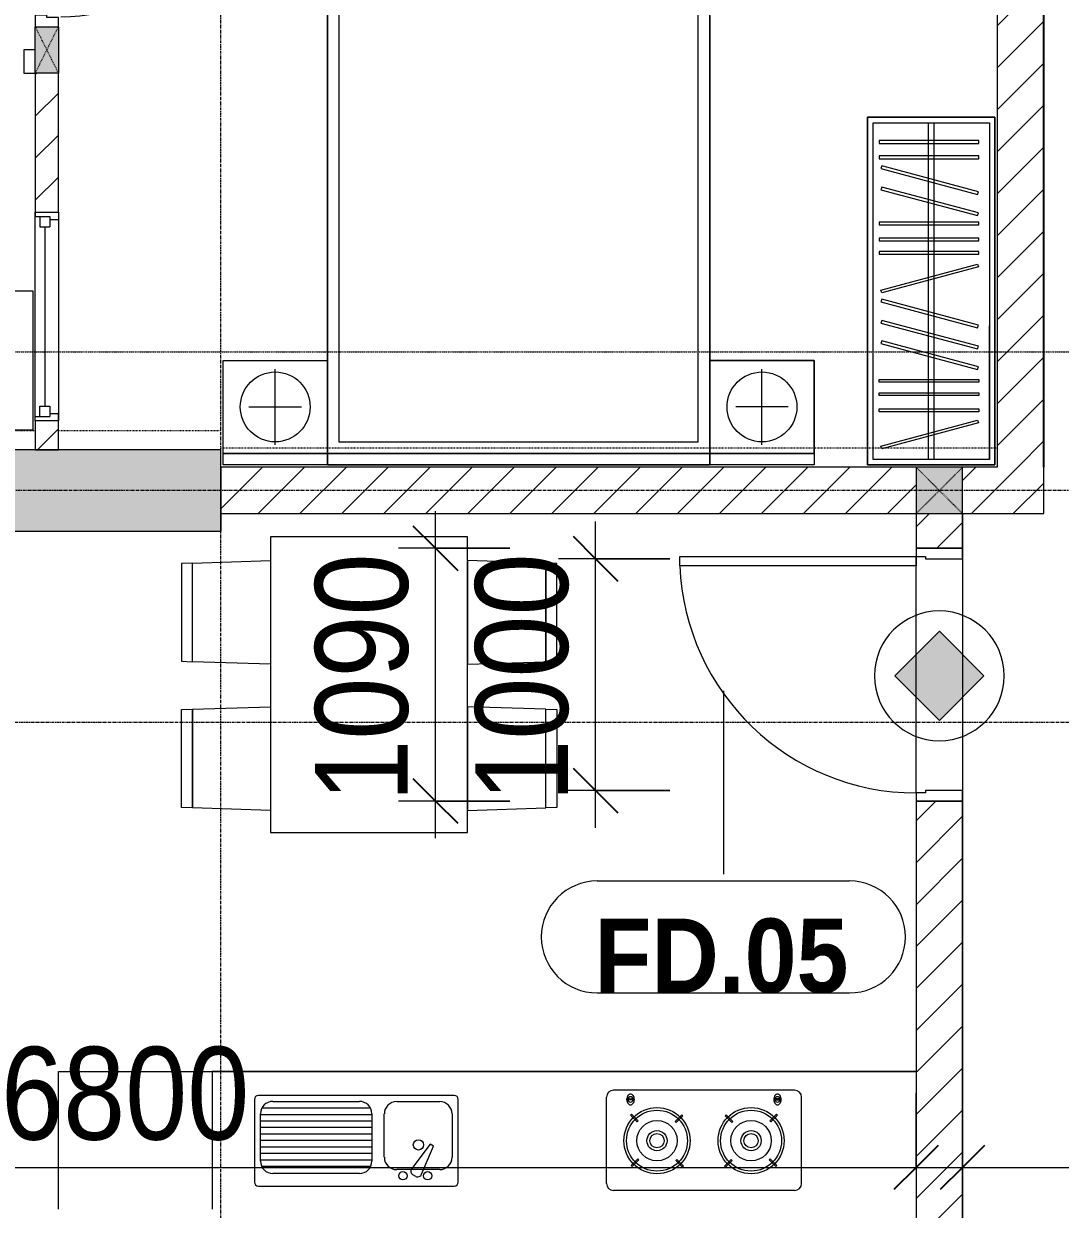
# Model space of a CAD drawing. Header units: millimetres. Extents: x 1591 to 240306, y -15958 to 82755.
# Drawn here: x 49004 to 53476, y 22437 to 27550 of the extents above; entities that cross this region are included whole.
import ezdxf

# ---------------------------------------------------------------- set-up
doc = ezdxf.new("R2010")
doc.units = ezdxf.units.MM
for name, pattern in [('Dash', [6, 3, -3]), ('Dash 1_8_', [6.35, 3.175, -3.175]), ('Dash Dot 3_16_', [7.9375, 4.7625, -1.5875, 0, -1.5875]), ('Grid Line', [22.225, 12.7, -3.175, 3.175, -3.175])]:
    doc.linetypes.add(name, pattern=pattern)
for name, color, linetype, lineweight in [('0-1', 7, 'Continuous', 5), ('A-ANNO-DIMS', 211, 'Continuous', 9), ('A-ANNO-DIMS-160', 211, 'Continuous', 9), ('A-ANNO-NOTE', 131, 'Continuous', 9), ('A-AREA', 32, 'Dash 1_8_', 9), ('A-DETL-GENF-1', 9, 'Continuous', 9), ('A-DETL-GENF-2', 1, 'Continuous', 9), ('A-DOOR-1', 254, 'Continuous', 9), ('A-DOOR-2', 9, 'Continuous', 9), ('A-DOOR-3', 1, 'Continuous', 9), ('A-DOOR-FRAM-1', 1, 'Continuous', 9), ('A-DOOR-IDEN', 31, 'Continuous', 9), ('A-FLOR', 192, 'Continuous', 9), ('A-FLOR-2', 9, 'Continuous', 9), ('A-GLAZ-1', 254, 'Continuous', 9), ('A-GLAZ-2', 9, 'Continuous', 9), ('A-WALL', 113, 'Continuous', 9), ('A-WALL-1', 253, 'Continuous', 18), ('A-WALL-2', 9, 'Continuous', 9), ('A-WALL-3', 113, 'Continuous', 18), ('A-WALL-PATT-1', 10, 'Continuous', 9), ('A-WALL-PATT-2', 111, 'Continuous', 9), ('G-ANNO-SYMB-1', 111, 'Dash Dot 3_16_', 18), ('G-IMPT-1', 254, 'Continuous', 9), ('I-FURN', 30, 'Continuous', 9), ('I-FURN-1', 254, 'Continuous', 9), ('S-COLS', 52, 'Continuous', 9), ('S-COLS-1', 52, 'Continuous', 5), ('S-COLS-2', 7, 'Continuous', 18), ('S-COLS-3', 254, 'Continuous', 9), ('S-COLS-4', 253, 'Continuous', 18), ('S-COLS-5', 52, 'Continuous', 18), ('S-COLS-HDLN', 52, 'Dash', 9), ('S-COLS-HDLN-1', 9, 'Dash', 9), ('S-GRID-1', 1, 'Grid Line', 9)]:
    doc.layers.add(name, color=color, linetype=linetype, lineweight=lineweight)
doc.styles.add('Arial_B_3', font='arialbd_0.ttf', dxfattribs={"width": 0.9, "height": 320})
doc.styles.add('UTM Avo', font='UTM Avo.ttf', dxfattribs={"width": 0.9, "height": 400})
doc.dimstyles.new('1_Dim_chi_tiet_2_5', dxfattribs={"dimscale": 304.8, "dimtxt": 399.720379, "dimasz": 0.629921, "dimexe": 0.524934, "dimexo": 0.0625, "dimgap": 0.052493, "dimtad": 1, "dimdec": 0, "dimrnd": 5, "dimzin": 0, "dimdsep": 46, "dimtxsty": 'UTM Avo', "dimblk1": 'OBLIQUE', "dimblk2": 'OBLIQUE', "dimsah": 1, "dimcen": 0.09, "dimdle": 0.524934, "dimazin": 0, "dimtfac": 1, "dimtdec": 4, "dimtix": 1, "dimtmove": 0, "dimatfit": 3, "dimfxl": 1.049869, "dimfxlon": 1, "dimtvp": 1, "dimtolj": 1, "dimtzin": 0, "dimarcsym": 2})
doc.dimstyles.new('1_Dim_chi_tiet_2_5_1', dxfattribs={"dimscale": 304.8, "dimtxt": 399.720379, "dimasz": 0.629921, "dimexe": 0.524934, "dimexo": 0.0625, "dimgap": 0.052493, "dimtad": 1, "dimdec": 0, "dimrnd": 5, "dimzin": 0, "dimdsep": 46, "dimtxsty": 'UTM Avo', "dimblk1": 'OBLIQUE', "dimblk2": 'OBLIQUE', "dimsah": 1, "dimcen": 0.09, "dimdle": 0.524934, "dimazin": 0, "dimtfac": 1, "dimtdec": 4, "dimtix": 1, "dimtmove": 0, "dimatfit": 3, "dimfxl": 1.049869, "dimfxlon": 1, "dimtvp": 1, "dimtolj": 1, "dimtzin": 0, "dimarcsym": 2})
pattern_1 = [(45, (0, 0), (-90.50967, 90.50967), [])]
pattern_2 = [(45, (11001.35, 0), (-90.50967, 90.50967), [])]

# ---------------------------------------------------------------- blocks, each defined once
blk = doc.blocks.new('NCV_TKTC_KET CAU_rvt-1-TKCS_MB TẦNG 3-4')
at = {"layer": 'S-COLS-1'}
blk.add_hatch(color=256, dxfattribs=at).paths.add_polyline_path([(38852.6, 25361.9), (38852.6, 25711.9), (37552.6, 25711.9), (37552.6, 25361.9), (38382.5, 25361.9)])
at = {"layer": 'S-COLS-2'}
for p, q in [((38852.6, 25711.9), (37552.6, 25711.9)), ((38852.6, 25361.9), (38852.6, 25711.9)), ((37552.6, 25361.9), (38852.6, 25361.9))]:
    blk.add_line(p, q, dxfattribs=at)
blk = doc.blocks.new('DOOR_CW_01 CANH MO-PANEL KINH - DIW_01-900x2200-CỬA GỖ VÂN LAMINATE-V162-TKCS_MB TẦNG 3-4')
at = {"layer": 'A-DETL-GENF-1'}
for p, q in [((-397, 872), (-357, 872)), ((-397, 752), (-397, 872)), ((-357, 872), (-357, 752)), ((-399, 820.5), (-438, 820.5)), ((-399, 831.8), (-397, 831.8)), ((-399, 792.2), (-399, 831.8)), ((-397, 792.2), (-397, 831.8)), ((-357, 792.2), (-357, 831.8)), ((-355, 831.8), (-357, 831.8)), ((-355, 792.2), (-355, 831.8)), ((-355, 820.5), (-316, 820.5)), ((-442, 737), (-442, 816.5)), ((-434, 799.5), (-434, 737)), ((-399, 803.5), (-430, 803.5)), ((-397, 792.2), (-399, 792.2)), ((-357, 792.2), (-355, 792.2)), ((-355, 803.5), (-324, 803.5)), ((-320, 799.5), (-320, 737)), ((-312, 737), (-312, 816.5)), ((-357, 752), (-397, 752)), ((-397, 738), (-391, 738)), ((-397, 738), (-397, 196)), ((-363, 752), (-391, 752)), ((-391, 752), (-391, 738)), ((-363, 738), (-363, 752)), ((-357, 738), (-363, 738)), ((-357, 196), (-357, 738)), ((-433.9, 711.2), (-427.3, 715.8)), ((-320.1, 711.2), (-326.7, 715.8)), ((-397, 196), (-391, 196)), ((-357, 182), (-397, 182)), ((-397, 182), (-397, 62)), ((-391, 196), (-391, 182)), ((-391, 182), (-363, 182)), ((-357, 196), (-363, 196)), ((-363, 182), (-363, 196)), ((-357, 62), (-357, 182)), ((-397, 62), (-357, 62))]:
    blk.add_line(p, q, dxfattribs=at)
blk.add_circle((-407, 60), 10, dxfattribs=at)
for centre, radius, start, end in [((-407, 60), 814, 360, 92), ((-438, 816.5), 4, 90, 180), ((-316, 816.5), 4, 0, 90), ((-430, 799.5), 4, 90, 180), ((-324, 799.5), 4, 360, 90), ((-397, 737), 45, 180, 215), ((-397, 737), 37, 180, 215), ((-357, 737), 37, 325, 0), ((-357, 737), 45, 325, 0)]:
    blk.add_arc(centre, radius, start, end, dxfattribs=at)
at = {"layer": 'A-DOOR-2'}
for p, q in [((-410, 50), (-450, 50)), ((-450, 50), (-450, -50)), ((-410, 0), (-410, 50)), ((-400, 0), (-410, 0)), ((-407, 50), (-382, 50)), ((-400, -50), (-400, 0)), ((410, 0), (400, 0)), ((400, 0), (400, -50)), ((450, 50), (410, 50)), ((410, 50), (410, 0)), ((-450, -50), (-400, -50)), ((400, -50), (450, -50))]:
    blk.add_line(p, q, dxfattribs=at)
blk = doc.blocks.new('M_Fixed - 900 x 1400-901191-TKCS_MB TẦNG 3-4')
at = {"layer": 'A-GLAZ-2'}
for p, q in [((-450, 37), (-418, 37)), ((-431, -63), (-431, 0)), ((-431, 0), (-387, 0)), ((-418, 0), (-418, 37)), ((-387, -44), (-387, 0)), ((387, 0), (431, 0)), ((387, -44), (387, 0)), ((418, 0), (418, 37)), ((450, 37), (418, 37)), ((431, -63), (431, 0)), ((-431, -44), (-387, -44)), ((-387, -22), (387, -22)), ((431, -44), (387, -44)), ((-450, -63), (-431, -63)), ((448.9, -63), (431, -63))]:
    blk.add_line(p, q, dxfattribs=at)
blk = doc.blocks.new('MAY GIAT - MAY GIAT_dwg-348053-TKCS_MB TẦNG 3-4')
at = {"layer": 'G-IMPT-1', "flags": 128}
blk.add_lwpolyline([(5, 596.6), (5, 2.3), (605, 2.3), (605, 596.6)], close=True, dxfattribs=at)
blk = doc.blocks.new('MAY GIAT - MAY GIAT-401071-TKCS_MB TẦNG 3-4')
at = {"layer": 'I-FURN-1'}
for p, q in [((5, -2.3), (605, -2.3)), ((5, -596.6), (5, -2.3)), ((605, -2.3), (605, -596.6)), ((605, -596.6), (5, -596.6))]:
    blk.add_line(p, q, dxfattribs=at)
at = {"extrusion": (0, 0, -1), "zscale": -1, "rotation": 180}
blk.add_blockref('MAY GIAT - MAY GIAT_dwg-348053-TKCS_MB TẦNG 3-4', (0, 0), dxfattribs=at)
blk = doc.blocks.new('G1_SOF - BO TRU - 100x200-746114-TKCS_MB TẦNG 3-4')
at = {"layer": 'S-COLS'}
blk.add_hatch(color=256, dxfattribs=at).paths.add_polyline_path([(50, -100), (50, 100), (-50, 100), (-50, -100)])
at = {"layer": 'S-COLS-4'}
for p, q in [((-50, 100), (50, 100)), ((-50, -100), (-50, 100)), ((50, 100), (50, -100)), ((50, -100), (-50, -100))]:
    blk.add_line(p, q, dxfattribs=at)
at = {"layer": 'S-COLS-HDLN-1'}
for p, q in [((50, -100), (-50, 100)), ((-50, -100), (50, 100))]:
    blk.add_line(p, q, dxfattribs=at)
blk = doc.blocks.new('GIUONG NGU-2TAB-1600x2000 - GIUONG NGU-2TAB-1600x2000-901192-TKCS_MB TẦNG 3-4')
at = {"layer": 'I-FURN-1'}
for p, q in [((569.6, 2050), (1997.1, 2050)), ((1997.1, 2050), (569.6, 2050)), ((1997.1, 2000), (569.6, 2000)), ((458.5, 50), (458.5, 1938.9)), ((458.5, 1938.9), (458.5, 50)), ((508.5, 1938.9), (508.5, 100)), ((2058.2, 100), (2058.2, 1938.9)), ((2108.2, 1938.9), (2108.2, 50)), ((2108.2, 50), (2108.2, 1938.9)), ((8.5, 50), (8.5, 450.3)), ((8.5, 450.3), (458.5, 450.3)), ((8.5, 450.3), (458.5, 450.3)), ((8.5, 50), (8.5, 450.3)), ((233.5, 86.8), (233.5, 413.5)), ((458.5, 450.3), (458.5, 50)), ((458.5, 450.3), (458.5, 50)), ((2108.2, 50), (2108.2, 450.3)), ((2108.2, 450.3), (2558.2, 450.3)), ((2108.2, 450.3), (2108.2, 50)), ((2558.2, 450.3), (2108.2, 450.3)), ((2333.2, 86.8), (2333.2, 413.5)), ((2558.2, 450.3), (2558.2, 50)), ((2558.2, 50), (2558.2, 450.3)), ((120.2, 250.2), (346.8, 250.2)), ((2446.5, 250.2), (2219.8, 250.2)), ((508.5, 100), (2058.2, 100)), ((458.5, 50), (8.5, 50)), ((8.5, 0), (8.5, 50)), ((8.5, 50), (458.5, 50)), ((458.5, 50), (8.5, 50)), ((458.5, 0), (8.5, 0)), ((2108.2, 50), (458.5, 50)), ((458.5, 50), (458.5, 0)), ((458.5, 0), (458.5, 50)), ((458.5, 50), (2108.2, 50)), ((458.5, 50), (2108.2, 50)), ((2108.2, 0), (458.5, 0)), ((458.5, 0), (2108.2, 0)), ((2558.2, 50), (2108.2, 50)), ((2108.2, 50), (2558.2, 50)), ((2108.2, 0), (2108.2, 50)), ((2108.2, 50), (2108.2, 0)), ((2108.2, 50), (2558.2, 50)), ((2558.2, 0), (2108.2, 0)), ((2558.2, 50), (2558.2, 0))]:
    blk.add_line(p, q, dxfattribs=at)
for centre in [(233.5, 250.2), (2333.2, 250.2)]:
    blk.add_circle(centre, 150.7, dxfattribs=at)
for centre, radius, start, end in [((569.6, 1938.9), 111.1, 90, 180), ((569.6, 1938.9), 111.1, 90, 180), ((1997.1, 1938.9), 111.1, 0, 90), ((1997.1, 1938.9), 111.1, 360, 90), ((569.6, 1938.9), 61.1, 90, 180), ((1997.1, 1938.9), 61.1, 360, 90)]:
    blk.add_arc(centre, radius, start, end, dxfattribs=at)
blk = doc.blocks.new('TU QUAN AO-SUITE ROOM_3 - TU QUAN AO-SUITE ROOM_3-885817-TKCS_MB TẦNG 3-4')
at = {"layer": 'I-FURN-1'}
for p, q in [((0, 0), (-550, 0)), ((-550, 0), (-550, -1500)), ((-550, -1500), (-550, 0)), ((-550, 0), (0, 0)), ((0, -1500), (0, 0)), ((0, 0), (0, -1500)), ((-550, -24), (-550, -576)), ((-526, -24), (-24, -24)), ((-526, -1476), (-526, -24)), ((-526, -24), (-526, -600)), ((-287, -24), (-287, -576)), ((-263, -24), (-263, -576)), ((-24, -24), (-24, -1476)), ((-478.3, -181.1), (-61.3, -69.4)), ((-58.2, -80.9), (-475.2, -192.7)), ((-61.3, -69.4), (-58.2, -80.9)), ((-475.2, -192.7), (-478.3, -181.1)), ((-480.1, -229.7), (-50.1, -229.7)), ((-480.1, -241.7), (-480.1, -229.7)), ((-50.1, -241.7), (-480.1, -241.7)), ((-50.1, -229.7), (-50.1, -241.7)), ((-480.1, -299.2), (-50.1, -299.2)), ((-480.1, -311.2), (-480.1, -299.2)), ((-50.1, -299.2), (-50.1, -311.2)), ((-50.1, -311.2), (-480.1, -311.2)), ((-480.1, -356.4), (-50.1, -356.4)), ((-480.1, -368.4), (-480.1, -356.4)), ((-50.1, -356.4), (-50.1, -368.4)), ((-50.1, -368.4), (-480.1, -368.4)), ((-475.2, -411.5), (-478.3, -423.1)), ((-478.3, -423.1), (-61.3, -534.9)), ((-58.2, -523.3), (-475.2, -411.5)), ((-475.2, -500.3), (-478.3, -511.9)), ((-58.2, -612.1), (-475.2, -500.3)), ((-478.3, -511.9), (-61.3, -623.6)), ((-61.3, -534.9), (-58.2, -523.3)), ((-526, -1476), (-526, -600)), ((-475.2, -591.5), (-478.3, -603.1)), ((-478.3, -603.1), (-61.3, -714.9)), ((-58.2, -703.3), (-475.2, -591.5)), ((-287, -576), (-287, -1476)), ((-263, -576), (-263, -1476)), ((-61.3, -623.6), (-58.2, -612.1)), ((-61.3, -714.9), (-58.2, -703.3)), ((-478.3, -853.9), (-61.3, -742.1)), ((-58.2, -753.7), (-475.2, -865.5)), ((-61.3, -742.1), (-58.2, -753.7)), ((-475.2, -865.5), (-478.3, -853.9)), ((-480.1, -908.6), (-480.1, -920.6)), ((-480.1, -908.6), (-480.1, -920.6)), ((-50.1, -908.6), (-480.1, -908.6)), ((-50.1, -920.6), (-50.1, -908.6)), ((-480.1, -920.6), (-50.1, -920.6)), ((-480.1, -965.8), (-480.1, -977.8)), ((-480.1, -965.8), (-480.1, -977.8)), ((-50.1, -965.8), (-480.1, -965.8)), ((-50.1, -977.8), (-50.1, -965.8)), ((-480.1, -977.8), (-50.1, -977.8)), ((-480.1, -1035.3), (-480.1, -1047.3)), ((-480.1, -1035.3), (-480.1, -1047.3)), ((-50.1, -1035.3), (-480.1, -1035.3)), ((-480.1, -1047.3), (-50.1, -1047.3)), ((-50.1, -1047.3), (-50.1, -1035.3)), ((-475.2, -1075.3), (-478.3, -1086.9)), ((-478.3, -1086.9), (-61.3, -1198.6)), ((-58.2, -1187.1), (-475.2, -1075.3)), ((-475.2, -1166.5), (-478.3, -1178.1)), ((-58.2, -1278.3), (-475.2, -1166.5)), ((-478.3, -1178.1), (-61.3, -1289.9)), ((-61.3, -1198.6), (-58.2, -1187.1)), ((-480.1, -1320.5), (-480.1, -1332.5)), ((-480.1, -1320.5), (-480.1, -1332.5)), ((-50.1, -1320.5), (-480.1, -1320.5)), ((-61.3, -1289.9), (-58.2, -1278.3)), ((-50.1, -1332.5), (-50.1, -1320.5)), ((-480.1, -1332.5), (-50.1, -1332.5)), ((-480.1, -1386.9), (-480.1, -1398.9)), ((-480.1, -1386.9), (-480.1, -1398.9)), ((-50.1, -1386.9), (-480.1, -1386.9)), ((-480.1, -1398.9), (-50.1, -1398.9)), ((-50.1, -1398.9), (-50.1, -1386.9)), ((-24, -1476), (-526, -1476)), ((-550, -1500), (0, -1500)), ((0, -1500), (-550, -1500))]:
    blk.add_line(p, q, dxfattribs=at)
blk = doc.blocks.new('HE BEP A1 - HE BEP A 2-V195-TKCS_MB TẦNG 3-4')
at = {"layer": 'I-FURN'}
for p, q in [((0, 0), (662.4, 0)), ((0, -594.4), (0, 0)), ((662.4, 0), (662.4, -594.4)), ((662.4, 0), (662.4, -594.4)), ((3699.9, 0), (662.4, 0)), ((3175.6, -81.2), (2394, -81.2)), ((844.9, -120.7), (844.9, -476.9)), ((1706.9, -103.2), (862.4, -103.2)), ((924.9, -128.9), (1298.3, -128.9)), ((1459, -129.9), (1644.4, -129.9)), ((1724.4, -476.9), (1724.4, -120.7)), ((2364, -483.2), (2364, -111.2)), ((2451.6, -118.3), (2484.1, -118.3)), ((2451.6, -122.3), (2451.6, -118.3)), ((2484.1, -122.3), (2451.6, -122.3)), ((2484.1, -118.3), (2484.1, -122.3)), ((3085.5, -118.3), (3085.5, -122.3)), ((3118, -118.3), (3085.5, -118.3)), ((3085.5, -122.3), (3118, -122.3)), ((3118, -122.3), (3118, -118.3)), ((3205.6, -483.2), (3205.6, -111.2)), ((871.5, -386.8), (871.5, -182.3)), ((871.5, -184.9), (1351.6, -184.9)), ((877.9, -156.9), (1345.2, -156.9)), ((1351.6, -182.3), (1351.6, -386.8)), ((1405.6, -369.9), (1405.6, -183.2)), ((1697.8, -183.2), (1697.8, -369.9)), ((2471.8, -183.9), (2467.4, -188.3)), ((2467.4, -188.3), (2496.5, -217.4)), ((2500.9, -213), (2471.8, -183.9)), ((2689.3, -186.7), (2660.2, -215.8)), ((2664.6, -220.2), (2693.7, -191.1)), ((2693.7, -191.1), (2689.3, -186.7)), ((2875.9, -191.1), (2880.3, -186.7)), ((2905, -220.2), (2875.9, -191.1)), ((2880.3, -186.7), (2909.4, -215.8)), ((3068.7, -213), (3097.9, -183.9)), ((3102.3, -188.3), (3073.1, -217.4)), ((3097.9, -183.9), (3102.3, -188.3)), ((871.5, -212.9), (1351.6, -212.9)), ((871.5, -240.9), (1351.6, -240.9)), ((2496.5, -217.4), (2500.9, -213)), ((2660.2, -215.8), (2664.6, -220.2)), ((2909.4, -215.8), (2905, -220.2)), ((3073.1, -217.4), (3068.7, -213)), ((871.5, -268.9), (1351.6, -268.9)), ((871.5, -296.9), (1351.6, -296.9)), ((871.5, -324.9), (1351.6, -324.9)), ((871.5, -352.9), (1351.6, -352.9)), ((1602.7, -313.4), (1523.8, -418.4)), ((1566.6, -443.1), (1618.1, -322.3)), ((1618.1, -322.3), (1602.7, -313.4)), ((871.5, -380.9), (1351.6, -380.9)), ((876.4, -408.9), (1346.8, -408.9)), ((2470.1, -405.9), (2499.2, -376.7)), ((2474.5, -410.3), (2470.1, -405.9)), ((2503.6, -381.1), (2474.5, -410.3)), ((2499.2, -376.7), (2503.6, -381.1)), ((2663, -383.9), (2667.3, -379.5)), ((2692.1, -413), (2663, -383.9)), ((2667.3, -379.5), (2696.5, -408.6)), ((2696.5, -408.6), (2692.1, -413)), ((2902.3, -379.5), (2873.2, -408.6)), ((2873.2, -408.6), (2877.5, -413)), ((2877.5, -413), (2906.7, -383.9)), ((2906.7, -383.9), (2902.3, -379.5)), ((3070.4, -376.7), (3066, -381.1)), ((3066, -381.1), (3095.1, -410.3)), ((3099.5, -405.9), (3070.4, -376.7)), ((3095.1, -410.3), (3099.5, -405.9)), ((1298.3, -440.1), (924.9, -440.1)), ((1644.4, -423.2), (1459, -423.2)), ((1541.1, -452.3), (1528.6, -445.1)), ((862.4, -494.4), (1706.9, -494.4)), ((3175.6, -513.2), (2394, -513.2))]:
    blk.add_line(p, q, dxfattribs=at)
for centre, radius in [((2581.9, -298.5), 142.6), ((2581.9, -298.5), 131.3), ((2987.7, -298.5), 142.6), ((2987.7, -298.5), 131.3), ((2581.9, -298.5), 87.2), ((2581.9, -298.5), 43.6), ((2987.7, -298.5), 87.2), ((2987.7, -298.5), 43.6), ((1552.8, -316.6), 22.2), ((2581.9, -298.5), 30.9), ((2987.7, -298.5), 30.9), ((1485.9, -449.9), 17.8), ((1592.6, -449.9), 17.8)]:
    blk.add_circle(centre, radius, dxfattribs=at)
for centre, radius, start, end in [((2394, -111.2), 30, 90, 180), ((2471.3, -114.5), 18.1, 120.7976, 145.204), ((2467.9, -108.8), 11.5, 90, 120.7976), ((2467.9, -108.8), 11.5, 59.2024, 90), ((2464.5, -114.5), 18.1, 34.796, 59.2024), ((3105.2, -114.5), 18.1, 120.7976, 145.204), ((3101.8, -108.8), 11.5, 90, 120.7976), ((3101.8, -108.8), 11.5, 59.2024, 90), ((3098.4, -114.5), 18.1, 34.796, 59.2024), ((3175.6, -111.2), 30, 360, 90), ((862.4, -120.7), 17.5, 90, 180), ((924.9, -182.3), 53.3, 90, 180), ((1298.3, -182.3), 53.3, 0, 90), ((1459, -183.2), 53.3, 90, 180), ((1644.4, -183.2), 53.3, 0, 90), ((1706.9, -120.7), 17.5, 0, 90), ((2485.1, -120.7), 33.5, 163.9419, 180), ((2485.1, -120.7), 33.5, 180, 196.0581), ((2476.6, -118.2), 24.7, 145.204, 163.9419), ((2476.6, -123.1), 24.7, 196.0581, 214.796), ((2467.8, -120.3), 11.6, 9.7177, 170.2823), ((2467.8, -120.3), 11.6, 189.9102, 350.0898), ((2471.3, -126.9), 18.1, 214.796, 239.2024), ((2467.9, -132.6), 11.5, 239.2024, 270), ((2467.9, -132.6), 11.5, 270, 300.7976), ((2464.5, -126.9), 18.1, 300.7976, 325.204), ((2459.1, -118.2), 24.7, 16.0581, 34.796), ((2459.1, -123.1), 24.7, 325.204, 343.9419), ((2450.6, -120.7), 33.5, 0, 16.0581), ((2450.6, -120.7), 33.5, 343.9419, 0), ((3119, -120.7), 33.5, 163.9419, 180), ((3119, -120.7), 33.5, 180, 196.0581), ((3110.5, -118.2), 24.7, 145.204, 163.9419), ((3110.5, -123.1), 24.7, 196.0581, 214.796), ((3105.2, -126.9), 18.1, 214.796, 239.2024), ((3101.8, -120.3), 11.6, 9.7177, 170.2823), ((3101.8, -120.3), 11.6, 189.9102, 350.0898), ((3101.8, -132.6), 11.5, 239.2024, 270), ((3101.8, -132.6), 11.5, 270, 300.7976), ((3098.4, -126.9), 18.1, 300.7976, 325.204), ((3093, -118.2), 24.7, 16.0581, 34.796), ((3093, -123.1), 24.7, 325.204, 343.9419), ((3084.5, -120.7), 33.5, 0, 16.0581), ((3084.5, -120.7), 33.5, 343.9419, 0), ((924.9, -386.8), 53.3, 180, 270), ((1298.3, -386.8), 53.3, 270, 0), ((1459, -369.9), 53.3, 180, 270), ((1644.4, -369.9), 53.3, 270, 0), ((1537.5, -429.7), 17.8, 140.5382, 240.0479), ((1549.9, -436.9), 17.8, 240.0479, 339.4621), ((862.4, -476.9), 17.5, 180, 270), ((1706.9, -476.9), 17.5, 270, 0), ((2394, -483.2), 30, 180, 270), ((3175.6, -483.2), 30, 270, 0)]:
    blk.add_arc(centre, radius, start, end, dxfattribs=at)
at = {"layer": 'I-FURN-1'}
for p, q in [((0, 0), (3699.9, 0)), ((0, -594.4), (0, 0))]:
    blk.add_line(p, q, dxfattribs=at)
blk = doc.blocks.new('RES_BAN AN 1 - RES_BAN AN 1-901196-TKCS_MB TẦNG 3-4')
at = {"layer": 'I-FURN-1'}
for p, q in [((-425, 0), (-425, -1275)), ((425, 0), (-425, 0)), ((425, -1275), (425, 0)), ((-761.9, -113.5), (-809.6, -115.1)), ((-809.6, -115.1), (-809.6, -536.9)), ((-761.9, -113.5), (-425, -102.3)), ((-761.9, -538.5), (-761.9, -113.5)), ((-761.9, -538.5), (-761.9, -113.5)), ((-425, -102.3), (-425, -549.7)), ((425, -102.3), (425, -549.7)), ((761.9, -113.5), (425, -102.3)), ((761.9, -538.5), (761.9, -113.5)), ((761.9, -113.5), (761.9, -538.5)), ((809.6, -115.1), (761.9, -113.5)), ((809.6, -536.9), (809.6, -115.1)), ((-809.6, -536.9), (-761.9, -538.5)), ((-425, -549.7), (-761.9, -538.5)), ((425, -549.7), (761.9, -538.5)), ((761.9, -538.5), (809.6, -536.9)), ((-809.6, -745.3), (-761.9, -743.8)), ((-809.6, -1167.2), (-809.6, -745.3)), ((-761.9, -743.8), (-425, -732.5)), ((-761.9, -1168.8), (-761.9, -743.8)), ((-761.9, -743.8), (-761.9, -1168.8)), ((-425, -732.5), (-425, -1180)), ((425, -732.5), (425, -1180)), ((761.9, -743.8), (425, -732.5)), ((761.9, -743.8), (809.6, -745.3)), ((761.9, -1168.8), (761.9, -743.8)), ((761.9, -1168.8), (761.9, -743.8)), ((809.6, -745.3), (809.6, -1167.2)), ((-761.9, -1168.8), (-809.6, -1167.2)), ((-425, -1180), (-761.9, -1168.8)), ((425, -1180), (761.9, -1168.8)), ((809.6, -1167.2), (761.9, -1168.8)), ((-425, -1275), (425, -1275))]:
    blk.add_line(p, q, dxfattribs=at)
blk = doc.blocks.new('NCV_TKTC_TANG 3 - 4_rvt-2-TKCS_MB TẦNG 3-4')
at = {"layer": 'A-WALL-PATT-1'}
h = blk.add_hatch(dxfattribs=at)
h.set_pattern_fill('FP_1', color=256, style=0, pattern_type=2)
h.set_pattern_definition(pattern_1)
h.paths.add_polyline_path([(38152.6, 25711.9), (38152.6, 25836.9), (38052.6, 25836.9), (38052.6, 25711.9)])
h.paths.add_polyline_path([(38152.6, 26736.9), (38152.6, 27336.9), (38052.6, 27336.9), (38052.6, 26736.9)])
h.paths.add_polyline_path([(38052.6, 28436.9), (38152.6, 28436.9), (38152.6, 28736.5), (38052.6, 28736.5)])
h.paths.add_polyline_path([(38052.6, 29536.5), (38152.6, 29536.5), (38152.6, 30436.9), (38052.6, 30436.9), (38052.6, 29966.6)])
h = blk.add_hatch(dxfattribs=at)
h.set_pattern_fill('FP_1', color=256, style=0, pattern_type=2)
h.set_pattern_definition(pattern_1)
h.paths.add_polyline_path([(37102.6, 27336.9), (37102.6, 27436.9), (37052.6, 27436.2), (37052.6, 27336.9)])
h.paths.add_polyline_path([(38002.6, 27336.9), (38052.6, 27336.9), (38052.6, 27436.9), (38002.6, 27436.9)])
at = {"layer": 'A-FLOR-2'}
for p, q in [((38852.7, 25436.9), (38852.7, 25361.9)), ((41852.6, 24232.4), (41852.6, 25252.4))]:
    blk.add_line(p, q, dxfattribs=at)
at = {"layer": 'A-WALL-1'}
for p, q in [((38052.6, 27436.9), (38002.6, 27436.9)), ((38002.6, 27436.9), (38002.6, 27336.9)), ((38002.6, 27336.9), (38052.6, 27336.9)), ((38052.6, 27336.9), (38052.6, 26736.9)), ((38152.6, 26736.9), (38152.6, 27336.9)), ((38052.6, 26736.9), (38152.6, 26736.9)), ((38052.6, 25836.9), (38052.6, 25711.9)), ((38152.6, 25836.9), (38052.6, 25836.9)), ((38152.6, 25711.9), (38152.6, 25836.9)), ((38052.6, 25711.9), (38152.6, 25711.9))]:
    blk.add_line(p, q, dxfattribs=at)
at = {"layer": 'A-WALL-2'}
for p, q in [((38052.6, 25836.9), (38052.6, 26736.9)), ((38152.6, 26736.9), (38152.6, 25836.9))]:
    blk.add_line(p, q, dxfattribs=at)
at = {"layer": 'A-DOOR-1', "rotation": 270.0000000000009}
blk.add_blockref('DOOR_CW_01 CANH MO-PANEL KINH - DIW_01-900x2200-CỬA GỖ VÂN LAMINATE-V162-TKCS_MB TẦNG 3-4', (38102.6, 27986.9), dxfattribs=at)
at = {"layer": 'A-GLAZ-1', "rotation": 270.0000000000009}
blk.add_blockref('M_Fixed - 900 x 1400-901191-TKCS_MB TẦNG 3-4', (38115.6, 26286.9), dxfattribs=at)
at = {"layer": 'I-FURN-1'}
for name, p in [('GIUONG NGU-2TAB-1600x2000 - GIUONG NGU-2TAB-1600x2000-901192-TKCS_MB TẦNG 3-4', (38854.1, 25646.9)), ('RES_BAN AN 1 - RES_BAN AN 1-901196-TKCS_MB TẦNG 3-4', (39492.6, 25336.9)), ('HE BEP A1 - HE BEP A 2-V195-TKCS_MB TẦNG 3-4', (38152.6, 23031.3))]:
    blk.add_blockref(name, p, dxfattribs=at)
for name, p, rotation in [('TU QUAN AO-SUITE ROOM_3 - TU QUAN AO-SUITE ROOM_3-885817-TKCS_MB TẦNG 3-4', (41642.6, 25646.9), 180), ('MAY GIAT - MAY GIAT-401071-TKCS_MB TẦNG 3-4', (38044.8, 26402.4), 270.0000000000009)]:
    blk.add_blockref(name, p, dxfattribs=dict(at, rotation=rotation))
at = {"layer": 'S-COLS-3'}
blk.add_blockref('G1_SOF - BO TRU - 100x200-746114-TKCS_MB TẦNG 3-4', (38102.6, 27436.9), dxfattribs=at)
blk = doc.blocks.new('G1_SOF - BO TRU - 200x200-3054293-TKCS_MB TẦNG 3-4')
at = {"layer": 'S-COLS'}
blk.add_hatch(color=256, dxfattribs=at).paths.add_polyline_path([(100, -100), (100, 100), (-100, 100), (-100, -100)])
at = {"layer": 'S-COLS-5'}
for p, q in [((100, 100), (-100, 100)), ((-100, 100), (-100, -100)), ((100, -100), (100, 100)), ((-100, -100), (100, -100))]:
    blk.add_line(p, q, dxfattribs=at)
at = {"layer": 'S-COLS-HDLN'}
for p, q in [((100, 100), (-100, -100)), ((-100, 100), (100, -100))]:
    blk.add_line(p, q, dxfattribs=at)
blk = doc.blocks.new('FD_05 - FD_05-1000x2200mm-835434-TKCS_MB TẦNG 3-4')
at = {"layer": 'A-DETL-GENF-2'}
for p, q in [((470, 100), (470, 1120)), ((470, 1120), (510, 1120)), ((510, 1120), (510, 100)), ((510, 100), (470, 100))]:
    blk.add_line(p, q, dxfattribs=at)
blk.add_arc((510, 100), 1020, 92.2475, 180, dxfattribs=at)
at = {"layer": 'A-DOOR-FRAM-1'}
for p, q in [((-510, 100), (-545, 100)), ((-545, 100), (-545, -100)), ((-510, 60), (-510, 100)), ((-500, 60), (-510, 60)), ((-500, -100), (-500, 60)), ((510, 60), (500, 60)), ((500, 60), (500, -100)), ((545, 100), (510, 100)), ((510, 100), (510, 60)), ((545, -100), (545, 100)), ((-545, -100), (-500, -100)), ((500, -100), (545, -100))]:
    blk.add_line(p, q, dxfattribs=at)
blk = doc.blocks.new('HDNDCT_GHI CHÚ CỬA CHỐNG CHÁY EI30 - HDNDCT_GHI CHÚ CỬA CHỐNG CHÁY EI30-2461928-TKCS_MB TẦNG 3-4')
at = {"layer": 'A-ANNO-NOTE'}
blk.add_hatch(color=256, dxfattribs=at).paths.add_polyline_path([(-1.2, 0), (0, 1.2), (1.2, 0), (0, -1.2)])
for p, q in [((0, 1.2), (-1.2, 0)), ((1.2, 0), (0, 1.2)), ((-1.2, 0), (0, -1.2)), ((0, -1.2), (1.2, 0))]:
    blk.add_line(p, q, dxfattribs=at)
for start, end in [(360, 180), (180, 360)]:
    blk.add_arc((0, 0), 1.75, start, end, dxfattribs=at)
blk = doc.blocks.new('DIMBLOCK161-TKCS_MB TẦNG 3-4')
at = {"layer": 'A-ANNO-DIMS-160'}
for p, q in [((53053.9, 22937.8), (53053.9, 22457.8)), ((53053.9, 22617.8), (53053.9, 22937.8)), ((55453.9, 22937.8), (55453.9, 22457.8)), ((55453.9, 22617.8), (55453.9, 22937.8)), ((52893.9, 22617.8), (55613.9, 22617.8))]:
    blk.add_line(p, q, dxfattribs=at)
at = {"layer": 'A-ANNO-DIMS-160', "lineweight": 25}
for p, q in [((53053.9, 22617.8), (53149.9, 22713.8)), ((55453.9, 22617.8), (55549.9, 22713.8)), ((53053.9, 22617.8), (52957.9, 22521.8)), ((55453.9, 22617.8), (55357.9, 22521.8))]:
    blk.add_line(p, q, dxfattribs=at)
at = {"layer": 'A-ANNO-DIMS-160', "color": 0, "insert": (53706.1, 23137.4), "char_height": 400, "width": 1314.636, "attachment_point": 1, "line_spacing_factor": 1.110334, "style": 'UTM Avo'}
blk.add_mtext('2400', dxfattribs=at)
blk = doc.blocks.new('_Oblique')
at = {"color": 0, "linetype": 'ByBlock', "lineweight": -2}
blk.add_line((-0.5, -0.5), (0.5, 0.5), dxfattribs=at)
blk = doc.blocks.new('DIMBLOCK310-TKCS_MB TẦNG 3-4')
at = {"layer": 'A-ANNO-DIMS-160'}
for p, q in [((50780.7, 24037.4), (50780.7, 25447.4)), ((51100.7, 25287.4), (50620.7, 25287.4)), ((50780.7, 25287.4), (51100.7, 25287.4)), ((51100.7, 24197.4), (50620.7, 24197.4)), ((50780.7, 24197.4), (51100.7, 24197.4))]:
    blk.add_line(p, q, dxfattribs=at)
at = {"layer": 'A-ANNO-DIMS-160', "lineweight": 25}
for p, q in [((50780.7, 25287.4), (50684.7, 25383.4)), ((50780.7, 25287.4), (50876.7, 25191.4)), ((50780.7, 24197.4), (50684.7, 24293.4)), ((50780.7, 24197.4), (50876.7, 24101.4))]:
    blk.add_line(p, q, dxfattribs=at)
at = {"layer": 'A-ANNO-DIMS-160', "color": 0, "insert": (50261, 24194.6), "char_height": 400, "width": 1314.636, "attachment_point": 1, "rotation": 90, "line_spacing_factor": 1.110334, "style": 'UTM Avo'}
blk.add_mtext('1090', dxfattribs=at)
blk = doc.blocks.new('DIMBLOCK311-TKCS_MB TẦNG 3-4')
at = {"layer": 'A-ANNO-DIMS-160'}
for p, q in [((51471.2, 24082.4), (51471.2, 25402.4)), ((51791.2, 25242.4), (51311.2, 25242.4)), ((51471.2, 25242.4), (51791.2, 25242.4)), ((51791.2, 24242.4), (51311.2, 24242.4)), ((51471.2, 24242.4), (51791.2, 24242.4))]:
    blk.add_line(p, q, dxfattribs=at)
at = {"layer": 'A-ANNO-DIMS-160', "lineweight": 25}
for p, q in [((51471.2, 25242.4), (51375.2, 25338.4)), ((51471.2, 25242.4), (51567.2, 25146.4)), ((51471.2, 24242.4), (51375.2, 24338.4)), ((51471.2, 24242.4), (51567.2, 24146.4))]:
    blk.add_line(p, q, dxfattribs=at)
at = {"layer": 'A-ANNO-DIMS-160', "color": 0, "insert": (50951.6, 24194.6), "char_height": 400, "width": 1314.636, "attachment_point": 1, "rotation": 90, "line_spacing_factor": 1.110334, "style": 'UTM Avo'}
blk.add_mtext('1000', dxfattribs=at)
blk = doc.blocks.new('STN_Door Tag - STN_Door Tag-1788670-TKCS_MB TẦNG 3-4')
at = {"layer": 'A-DOOR-IDEN'}
for p, q in [((-3.37, 1.495), (3.431, 1.495)), ((-3.37, -1.524), (3.431, -1.524))]:
    blk.add_line(p, q, dxfattribs=at)
for centre, start, end in [((-3.37, -0.015), 90, 270), ((3.431, -0.015), 270, 90)]:
    blk.add_arc(centre, 1.509, start, end, dxfattribs=at)
blk = doc.blocks.new('DIMBLOCK389-TKCS_MB TẦNG 3-4')
at = {"layer": 'A-ANNO-DIMS-160'}
for p, q in [((46053.9, 22937.8), (46053.9, 22457.8)), ((46053.9, 22617.8), (46053.9, 22937.8)), ((52853.9, 22937.8), (52853.9, 22457.8)), ((52853.9, 22617.8), (52853.9, 22937.8)), ((45893.9, 22617.8), (53013.9, 22617.8))]:
    blk.add_line(p, q, dxfattribs=at)
at = {"layer": 'A-ANNO-DIMS-160', "lineweight": 25}
for p, q in [((46053.9, 22617.8), (46149.9, 22713.8)), ((52853.9, 22617.8), (52949.9, 22713.8)), ((46053.9, 22617.8), (45957.9, 22521.8)), ((52853.9, 22617.8), (52757.9, 22521.8))]:
    blk.add_line(p, q, dxfattribs=at)
at = {"layer": 'A-ANNO-DIMS-160', "color": 0, "insert": (48906.1, 23137.4), "char_height": 400, "width": 1314.636, "attachment_point": 1, "line_spacing_factor": 1.110334, "style": 'UTM Avo'}
blk.add_mtext('6800', dxfattribs=at)

msp = doc.modelspace()

# ---------------------------------------------------------------- hatches: boundary and pattern name
at = {"layer": 'A-WALL-PATT-2'}
h = msp.add_hatch(dxfattribs=at)
h.set_pattern_fill('FP_1', color=256, style=0, pattern_type=2)
h.set_pattern_definition(pattern_2)
h.paths.add_polyline_path([(53203.9, 25636.9), (53403.9, 25636.9), (53403.9, 28536.9), (53203.9, 28536.9), (53203.9, 25733.9)])
h = msp.add_hatch(dxfattribs=at)
h.set_pattern_fill('FP_1', color=256, style=0, pattern_type=2)
h.set_pattern_definition(pattern_2)
h.paths.add_polyline_path([(53054, 25436.9), (53404, 25436.9), (53404, 25636.9), (53054, 25636.9), (53053.9, 25436.9), (52854, 25437), (52854, 25636.9), (49854, 25636.9), (49854, 25436.9), (53053.9, 25436.9)])
h = msp.add_hatch(dxfattribs=at)
h.set_pattern_fill('FP_1', color=256, style=0, pattern_type=2)
h.set_pattern_definition(pattern_2)
h.paths.add_polyline_path([(53010.9, 21486.9), (53053.9, 21486.9), (53053.9, 24197.4), (52853.9, 24197.4), (52853.9, 21486.9)])
h.paths.add_polyline_path([(52854, 25287.4), (53053.9, 25287.4), (53053.9, 25436.9), (52853.9, 25436.9), (52853.9, 25287.4)])

# ---------------------------------------------------------------- linework, layer by layer
at = {"layer": 'A-AREA'}
for p, q in [((49053.9, 25793.4), (48554, 25793.4)), ((49854, 25793.4), (49153.9, 25793.4)), ((49864, 25719.9), (49854, 25719.9)), ((52413.7, 25719.9), (49864, 25719.9)), ((52643.9, 25719.9), (52413.7, 25719.9)), ((53193.9, 25719.9), (52643.9, 25719.9)), ((53203.9, 25719.9), (53193.9, 25719.9))]:
    msp.add_line(p, q, dxfattribs=at)
at = {"layer": 'A-DOOR-IDEN'}
msp.add_line((52022.2, 24672.2), (52022.2, 23882.7), dxfattribs=at)
at = {"layer": 'A-FLOR'}
for p, q in [((53404, 29586.9), (53404, 25636.9)), ((53054, 25436.9), (53054, 21486.9))]:
    msp.add_line(p, q, dxfattribs=at)
at = {"layer": 'A-WALL'}
for p, q in [((52853.9, 24232.4), (52853.9, 25252.4)), ((53053.9, 25242.4), (53053.9, 24242.4))]:
    msp.add_line(p, q, dxfattribs=at)
at = {"layer": 'A-WALL-3'}
for p, q in [((53403.9, 25636.9), (53403.9, 29586.9)), ((53203.9, 28536.9), (53203.9, 25636.9)), ((52854, 25636.9), (49854, 25636.9)), ((49854, 25636.9), (49854, 25436.9)), ((53203.9, 25636.9), (53054, 25636.9)), ((53404, 25436.9), (53404, 25636.9)), ((49854, 25436.9), (52853.9, 25436.9)), ((52853.9, 25436.9), (52853.9, 25287.4)), ((53053.9, 25287.4), (53053.9, 25436.9)), ((53054, 25436.9), (53404, 25436.9)), ((52853.9, 25287.4), (53053.9, 25287.4)), ((52853.9, 24197.4), (52853.9, 20336.9)), ((53053.9, 24197.4), (52853.9, 24197.4)), ((53053.9, 21486.9), (53053.9, 24197.4))]:
    msp.add_line(p, q, dxfattribs=at)
at = {"layer": 'G-ANNO-SYMB-1'}
msp.add_line((39749.2, 26135.3), (145928.2, 26135.3), dxfattribs=at)
at = {"layer": 'S-GRID-1'}
for p, q in [((49853.9, 19175.3), (49853.9, 76690.4)), ((139245.7, 25536.9), (45492.6, 25536.9)), ((137213.7, 24536.9), (47524.6, 24536.9))]:
    msp.add_line(p, q, dxfattribs=at)

# ---------------------------------------------------------------- block references
at = {"layer": '0-1'}
for name in ['NCV_TKTC_KET CAU_rvt-1-TKCS_MB TẦNG 3-4', 'NCV_TKTC_TANG 3 - 4_rvt-2-TKCS_MB TẦNG 3-4']:
    msp.add_blockref(name, (11001.4, 0), dxfattribs=at)
at = {"layer": 'A-ANNO-NOTE', "xscale": 160, "yscale": 160, "zscale": 160}
msp.add_blockref('HDNDCT_GHI CHÚ CỬA CHỐNG CHÁY EI30 - HDNDCT_GHI CHÚ CỬA CHỐNG CHÁY EI30-2461928-TKCS_MB TẦNG 3-4', (52953.9, 24737.4), dxfattribs=at)
at = {"layer": 'A-DOOR-3', "rotation": 89.99999999999991}
msp.add_blockref('FD_05 - FD_05-1000x2200mm-835434-TKCS_MB TẦNG 3-4', (52953.9, 24742.4), dxfattribs=at)
at = {"layer": 'A-DOOR-IDEN', "xscale": 159.9999999999999, "yscale": 159.9999999999999, "zscale": 159.9999999999999}
msp.add_blockref('STN_Door Tag - STN_Door Tag-1788670-TKCS_MB TẦNG 3-4', (52017.3, 23613.8), dxfattribs=at)
at = {"layer": 'S-COLS'}
msp.add_blockref('G1_SOF - BO TRU - 200x200-3054293-TKCS_MB TẦNG 3-4', (52954, 25536.9), dxfattribs=at)

# ---------------------------------------------------------------- texts
at = {"layer": 'A-DOOR-IDEN', "insert": (52014.1, 23528.4), "char_height": 320, "width": 1124.64, "attachment_point": 5, "line_spacing_factor": 0.936439, "style": 'Arial_B_3'}
msp.add_mtext('\\pt7.2,14.4,21.6,28.8,36,43.2,50.4,57.6,64.8,72,79.2,86.4,93.6,100.8,108,115.2,122.4,129.6,136.8,144,151.2,158.4,165.6,172.8,180,187.2,194.4,201.6,208.8,216,223.2,230.4;FD.05', dxfattribs=at)

# ---------------------------------------------------------------- dimensions: what is measured, and where the dimension line sits
at = {"layer": 'A-ANNO-DIMS'}
for base, p1, p2, override, picture, middle in [((50780.7, 25287.4), (51100.7, 24197.4), (51100.7, 25287.4), {"dimpost": '<>', "dimfxl": 1090}, 'DIMBLOCK310-TKCS_MB TẦNG 3-4', (50557.7, 24742.4)), ((51471.2, 25242.4), (51791.2, 24242.4), (51791.2, 25242.4), {"dimpost": '<>', "dimfxl": 1000}, 'DIMBLOCK311-TKCS_MB TẦNG 3-4', (51248.2, 24742.4))]:
    dim = msp.add_linear_dim(base=base, p1=p1, p2=p2, angle=90, dimstyle='1_Dim_chi_tiet_2_5_1', override=override, dxfattribs=at)
    dim.commit()
    dim.dimension.update_dxf_attribs({"geometry": picture, "text_midpoint": middle})
for base, p1, p2, dimstyle, override, picture, middle in [((52853.9, 22617.8), (46053.9, 22937.8), (52853.9, 22937.8), '1_Dim_chi_tiet_2_5_1', {"dimpost": '<>', "dimfxl": 6800}, 'DIMBLOCK389-TKCS_MB TẦNG 3-4', (49453.9, 22840.8)), ((55453.9, 22617.8), (53053.9, 22937.8), (55453.9, 22937.8), '1_Dim_chi_tiet_2_5', {"dimpost": '<>', "dimfxl": 2400}, 'DIMBLOCK161-TKCS_MB TẦNG 3-4', (54253.9, 22840.8))]:
    dim = msp.add_linear_dim(base=base, p1=p1, p2=p2, dimstyle=dimstyle, override=override, dxfattribs=at)
    dim.commit()
    dim.dimension.update_dxf_attribs({"geometry": picture, "text_midpoint": middle})

doc.saveas('drawing.dxf')
